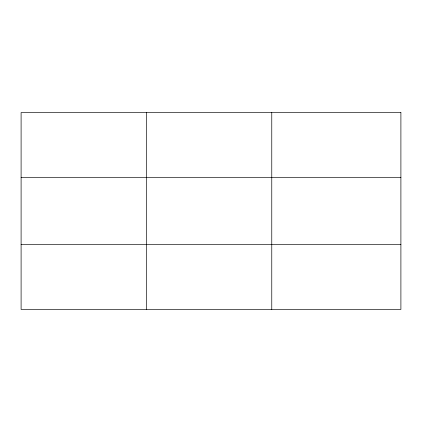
<?xml version="1.0" encoding="UTF-8"?>
<svg xmlns="http://www.w3.org/2000/svg" width="422" height="422" viewBox="0 0 422 422"><rect width="100%" height="100%" fill="white"/><g stroke="black" fill="none" stroke-linecap="round" stroke-linejoin="round"><path stroke-width="0.63" d="M146.434 112.563L146.434 309.437M271.768 112.563L271.768 309.437M21.1 177.53L400.9 177.53M21.1 244.47L400.9 244.47M400.9 112.563L400.9 309.437L21.1 309.437L21.1 112.563L400.9 112.563"/></g></svg>
